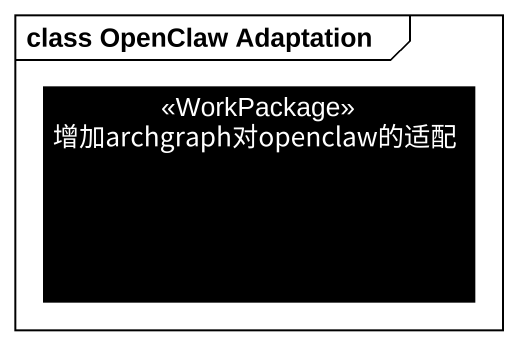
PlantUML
@startuml
mainframe class OpenClaw Adaptation
hide circle
hide empty members
class 增加archgraph对openclaw的适配 <<WorkPackage>> #000000
@enduml
